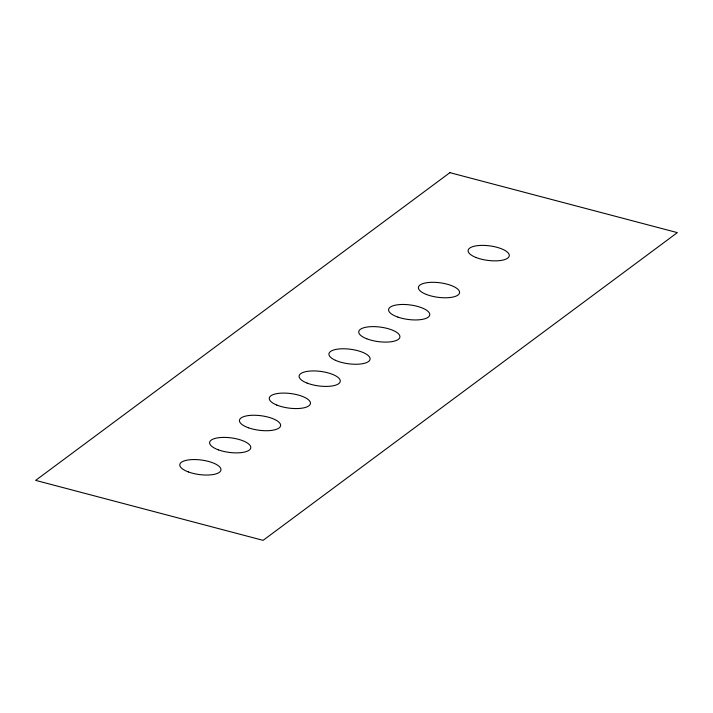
<?xml version="1.0" encoding="UTF-8"?>
<svg xmlns="http://www.w3.org/2000/svg" width="713" height="713" viewBox="0 0 713 713"><rect width="100%" height="100%" fill="white"/><g stroke="black" fill="none" stroke-linecap="round" stroke-linejoin="round"><path stroke-width="1.07" d="M449.903 172.653L35.65 480.375L263.097 540.347L677.35 232.625L449.903 172.653M188.392 471.944A20.739 7.326 7.4 0 0 220.878 470.348A20.739 7.326 7.4 0 0 191.904 459.609A20.739 7.326 7.4 0 0 188.392 471.944M218.526 449.894A20.739 7.326 7.4 0 0 250.735 448.067A20.739 7.326 7.4 0 0 221.387 437.47A20.739 7.326 7.4 0 0 218.526 449.894M248.445 427.773A20.739 7.326 7.4 0 0 280.574 425.866A20.739 7.326 7.4 0 0 251.119 415.322A20.739 7.326 7.4 0 0 248.445 427.773M276.751 405.037A20.739 7.326 7.4 0 0 310.164 404.36A20.739 7.326 7.4 0 0 282.687 393.095A20.739 7.326 7.4 0 0 276.751 405.037M307.098 383.086A20.739 7.326 7.4 0 0 340.092 381.981A20.739 7.326 7.4 0 0 311.893 370.956A20.739 7.326 7.4 0 0 307.098 383.086M335.449 360.315A20.739 7.326 7.4 0 0 369.566 360.466A20.739 7.326 7.4 0 0 343.541 348.773A20.739 7.326 7.4 0 0 335.449 360.315M397.961 317.125A20.739 7.326 7.4 0 0 429.734 314.923A20.739 7.326 7.4 0 0 399.833 304.567A20.739 7.326 7.4 0 0 397.961 317.125M366.749 338.773A20.739 7.326 7.4 0 0 399.743 337.668A20.739 7.326 7.4 0 0 371.544 326.643A20.739 7.326 7.4 0 0 366.749 338.773M426.401 294.46A20.739 7.326 7.4 0 0 459.395 293.355A20.739 7.326 7.4 0 0 431.196 282.33A20.739 7.326 7.4 0 0 426.401 294.46M476.115 257.536A20.739 7.326 7.4 0 0 509.109 256.43A20.739 7.326 7.4 0 0 480.91 245.406A20.739 7.326 7.4 0 0 476.115 257.536"/></g></svg>
